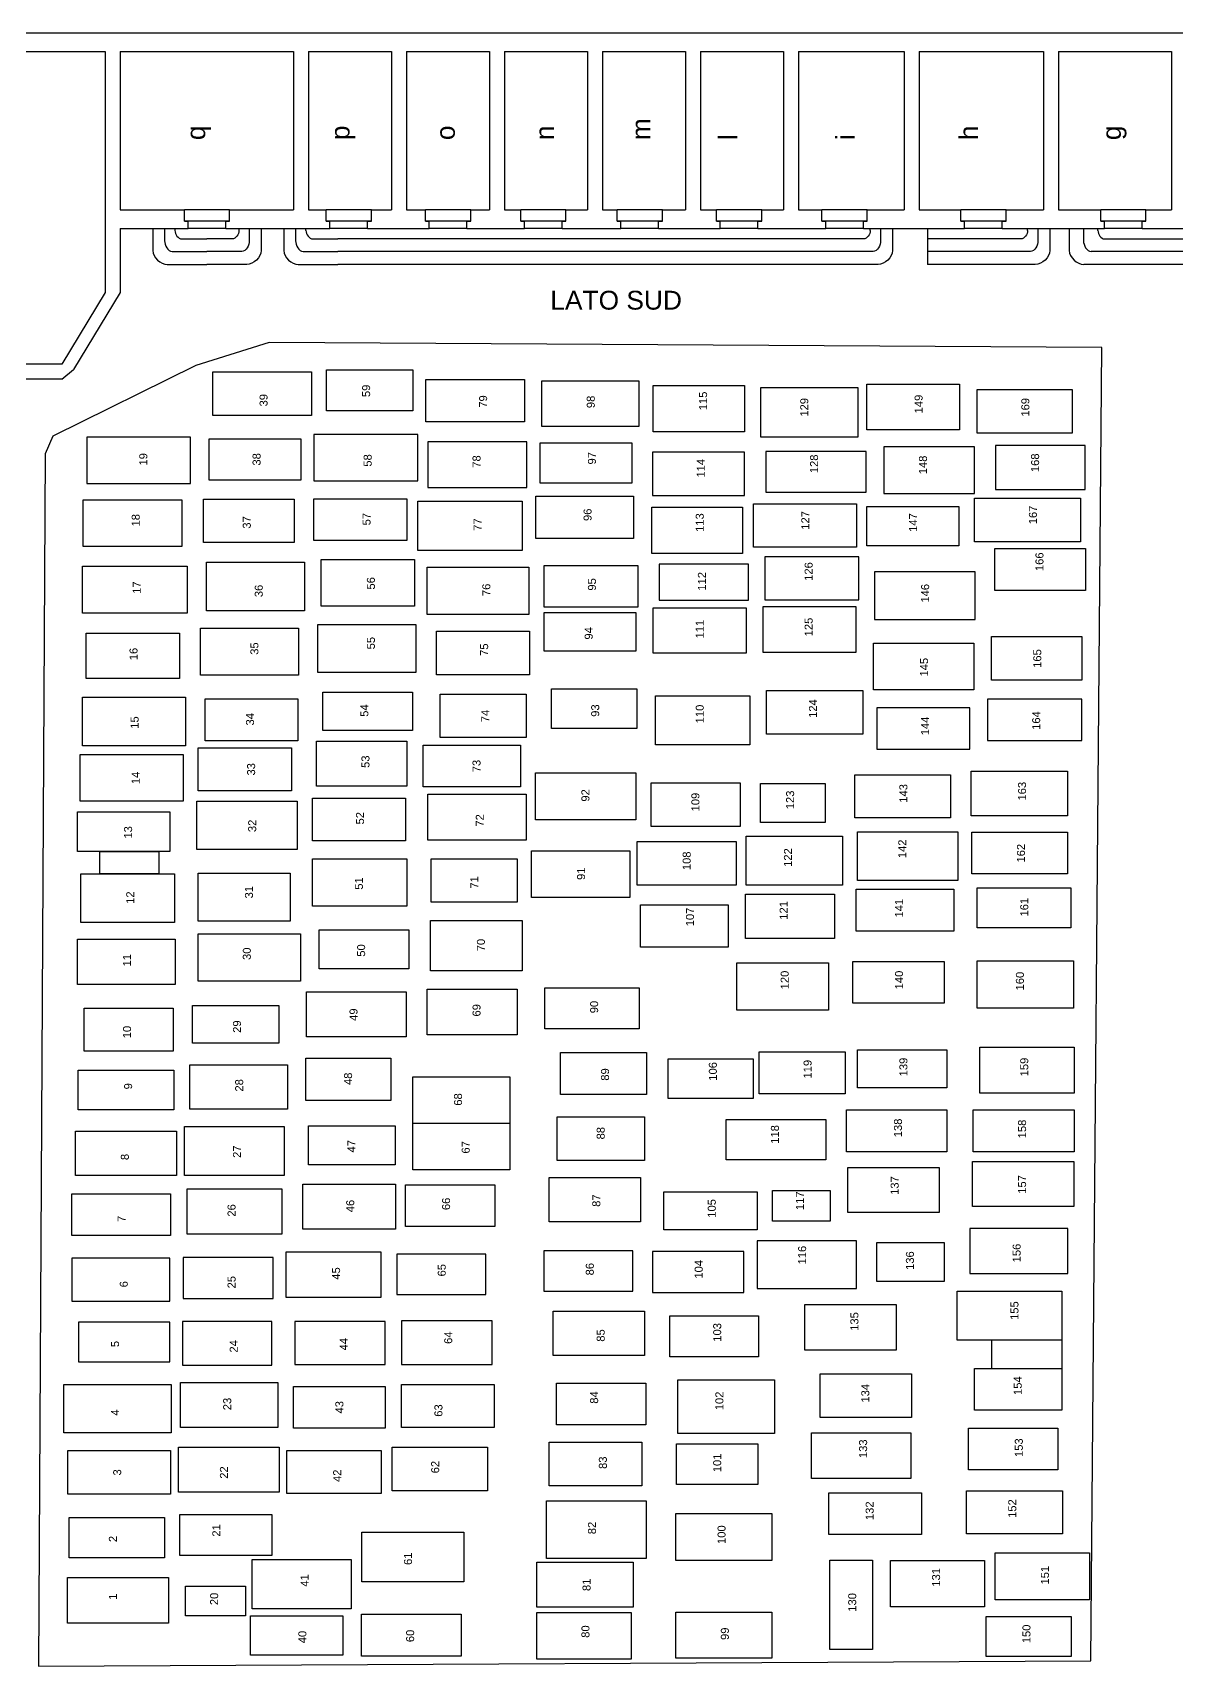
# Model space of a CAD drawing. Header units: millimetres. Extents: x 4085 to 4872, y 1447 to 1654.
# Drawn here: x 4149.75 to 4180.1, y 1610.36 to 1653.74 of the extents above; entities that cross this region are included whole.
import ezdxf

# ---------------------------------------------------------------- set-up
doc = ezdxf.new("R2010")
doc.units = ezdxf.units.MM
for name, color, linetype in [('01', 4, 'Continuous'), ('02', 3, 'Continuous'), ('04', 1, 'Continuous'), ('scritte', 6, 'Continuous')]:
    doc.layers.add(name, color=color, linetype=linetype)
doc.styles.get("Standard").update_dxf_attribs({"font": 'arial.ttf'})

# ---------------------------------------------------------------- blocks, each defined once
blk = doc.blocks.new('porta')
at = {"layer": '02', "color": 3}
for p, q in [((2556.688, 1439.223), (2555.488, 1439.223)), ((2556.588, 1438.923), (2555.588, 1438.923)), ((2556.588, 1438.723), (2555.588, 1438.723))]:
    blk.add_line(p, q, dxfattribs=at)
at = {"layer": '04'}
for p, q in [((2555.488, 1438.923), (2555.588, 1438.923)), ((2556.588, 1438.923), (2556.688, 1438.923))]:
    blk.add_line(p, q, dxfattribs=at)
for points in [[(2555.588, 1438.723), (2555.588, 1438.923), (2555.488, 1438.923), (2555.488, 1439.223)], [(2556.588, 1438.723), (2556.588, 1438.923), (2556.688, 1438.923), (2556.688, 1439.223)]]:
    blk.add_lwpolyline(points, dxfattribs=at)

msp = doc.modelspace()

# ---------------------------------------------------------------- linework, layer by layer
at = {"layer": '01'}
for p, q in [((4152.9366, 1648.5351), (4152.9366, 1647.953)), ((4153.2531, 1648.5351), (4153.2531, 1648.2096)), ((4153.5268, 1648.5351), (4153.5268, 1648.4797)), ((4153.7057, 1648.2597), (4154.3763, 1648.2597)), ((4155.0468, 1648.2597), (4154.3763, 1648.2597)), ((4155.2258, 1648.5351), (4155.2258, 1648.4797)), ((4155.4994, 1648.5351), (4155.4994, 1648.2096)), ((4155.8159, 1648.5351), (4155.8159, 1647.953)), ((4156.413, 1648.5351), (4156.413, 1647.953)), ((4156.7295, 1648.5351), (4156.7295, 1648.2096)), ((4157.0031, 1648.4797), (4157.0031, 1648.5351)), ((4157.1821, 1648.2597), (4157.8526, 1648.2597)), ((4171.7997, 1648.2597), (4157.8526, 1648.2597)), ((4171.9787, 1648.4791), (4171.9787, 1648.5351)), ((4172.2523, 1648.5351), (4172.2523, 1648.2096)), ((4172.5688, 1648.5351), (4172.5688, 1647.953)), ((4173.4992, 1648.5351), (4173.4992, 1647.5779)), ((4175.9743, 1648.2597), (4173.4992, 1648.2597)), ((4176.1533, 1648.4797), (4176.1533, 1648.5351)), ((4176.4269, 1648.5351), (4176.4269, 1648.2096)), ((4176.7434, 1648.5351), (4176.7434, 1647.953)), ((4177.2591, 1648.5351), (4177.2591, 1647.953)), ((4177.6355, 1648.5351), (4177.6355, 1648.2096)), ((4178.0176, 1648.4797), (4178.0176, 1648.5351)), ((4178.1966, 1648.2597), (4182.3196, 1648.2597)), ((4153.4539, 1647.925), (4154.3763, 1647.925)), ((4155.2987, 1647.925), (4154.3763, 1647.925)), ((4156.9302, 1647.925), (4157.8526, 1647.925)), ((4172.0516, 1647.925), (4157.8526, 1647.925)), ((4176.2262, 1647.925), (4173.4992, 1647.925)), ((4182.6878, 1647.925), (4177.8362, 1647.925)), ((4153.3226, 1647.5779), (4154.3763, 1647.5779)), ((4155.43, 1647.5779), (4154.3763, 1647.5779)), ((4156.7989, 1647.5779), (4157.8526, 1647.5779)), ((4172.1829, 1647.5779), (4157.8526, 1647.5779)), ((4176.3575, 1647.5779), (4173.4992, 1647.5779)), ((4182.8191, 1647.5779), (4177.645, 1647.5779)), ((4156.0246, 1645.5101), (4154.0792, 1644.8986)), ((4178.1248, 1645.3758), (4156.0246, 1645.5101)), ((4177.8332, 1610.5053), (4178.1248, 1645.3758)), ((4154.0792, 1644.8986), (4150.288, 1643.0232)), ((4150.288, 1643.0232), (4150.0825, 1642.5561)), ((4150.0825, 1642.5561), (4149.9075, 1610.3622)), ((4149.9075, 1610.3622), (4177.8332, 1610.5053))]:
    msp.add_line(p, q, dxfattribs=at)
for points in [[(4153.2531, 1648.2096), (4153.2531, 1648.0935), (4153.3378, 1647.925), (4153.4539, 1647.925)], [(4153.5268, 1648.4797), (4153.5268, 1648.3852), (4153.6112, 1648.2597), (4153.7057, 1648.2597)], [(4155.2258, 1648.4797), (4155.2258, 1648.3852), (4155.1414, 1648.2597), (4155.0468, 1648.2597)], [(4155.4994, 1648.2096), (4155.4994, 1648.0935), (4155.4148, 1647.925), (4155.2987, 1647.925)], [(4156.7295, 1648.2096), (4156.7295, 1648.0935), (4156.8141, 1647.925), (4156.9302, 1647.925)], [(4157.0031, 1648.4797), (4157.0031, 1648.3852), (4157.0875, 1648.2597), (4157.1821, 1648.2597)], [(4171.9787, 1648.4797), (4171.9787, 1648.3852), (4171.8942, 1648.2597), (4171.7997, 1648.2597)], [(4172.2523, 1648.2096), (4172.2523, 1648.0935), (4172.1677, 1647.925), (4172.0516, 1647.925)], [(4176.1533, 1648.4797), (4176.1533, 1648.3852), (4176.0689, 1648.2597), (4175.9743, 1648.2597)], [(4176.4269, 1648.2096), (4176.4269, 1648.0935), (4176.3423, 1647.925), (4176.2262, 1647.925)], [(4177.6355, 1648.2096), (4177.6355, 1648.0935), (4177.7201, 1647.925), (4177.8362, 1647.925)], [(4178.0176, 1648.4797), (4178.0176, 1648.3852), (4178.102, 1648.2597), (4178.1966, 1648.2597)], [(4152.9366, 1647.953), (4152.9366, 1647.7736), (4153.1432, 1647.5779), (4153.3226, 1647.5779)], [(4155.8159, 1647.953), (4155.8159, 1647.7736), (4155.6094, 1647.5779), (4155.43, 1647.5779)], [(4156.413, 1647.953), (4156.413, 1647.7736), (4156.6195, 1647.5779), (4156.7989, 1647.5779)], [(4172.5688, 1647.953), (4172.5688, 1647.7736), (4172.3623, 1647.5779), (4172.1829, 1647.5779)], [(4176.7434, 1647.953), (4176.7434, 1647.7736), (4176.5369, 1647.5779), (4176.3575, 1647.5779)], [(4177.2591, 1647.953), (4177.2591, 1647.7736), (4177.4656, 1647.5779), (4177.645, 1647.5779)]]:
    msp.add_open_spline(points, degree=3, dxfattribs=at)
at = {"layer": '02'}
for p, q in [((4159.8372, 1624.7818), (4162.4115, 1624.7818)), ((4175.1974, 1619.0221), (4175.1974, 1618.2669)), ((4177.0601, 1619.0221), (4177.0601, 1618.2669))]:
    msp.add_line(p, q, dxfattribs=at)
for points in [[(4154.5311, 1644.7331), (4157.1483, 1644.7331), (4157.1483, 1643.5726), (4154.5311, 1643.5726)], [(4157.547, 1644.7851), (4159.8349, 1644.7851), (4159.8349, 1643.6938), (4157.547, 1643.6938)], [(4160.1816, 1644.5253), (4162.7989, 1644.5253), (4162.7989, 1643.3994), (4160.1816, 1643.3994)], [(4163.262, 1644.4917), (4165.836, 1644.4917), (4165.836, 1643.275), (4163.262, 1643.275)], [(4166.2187, 1644.37), (4168.6362, 1644.37), (4168.6362, 1643.136), (4166.2187, 1643.136)], [(4169.071, 1644.3179), (4171.6451, 1644.3179), (4171.6451, 1642.9969), (4169.071, 1642.9969)], [(4171.8886, 1644.4048), (4174.3409, 1644.4048), (4174.3409, 1643.1881), (4171.8886, 1643.1881)], [(4174.8105, 1644.2657), (4177.3324, 1644.2657), (4177.3324, 1643.1012), (4174.8105, 1643.1012)], [(4153.9396, 1642.9969), (4151.1916, 1642.9969), (4151.1916, 1641.7629), (4153.9396, 1641.7629)], [(4159.9748, 1643.0664), (4157.2094, 1643.0664), (4157.2094, 1641.8324), (4159.9748, 1641.8324)], [(4156.879, 1642.9448), (4154.4266, 1642.9448), (4154.4266, 1641.8672), (4156.879, 1641.8672)], [(4162.8619, 1642.8753), (4160.2357, 1642.8753), (4160.2357, 1641.6586), (4162.8619, 1641.6586)], [(4165.6621, 1642.8405), (4163.2098, 1642.8405), (4163.2098, 1641.7803), (4165.6621, 1641.7803)], [(4168.6362, 1642.5972), (4166.2013, 1642.5972), (4166.2013, 1641.45), (4168.6362, 1641.45)], [(4171.8712, 1642.6145), (4169.2102, 1642.6145), (4169.2102, 1641.5369), (4171.8712, 1641.5369)], [(4174.7409, 1642.7362), (4172.3408, 1642.7362), (4172.3408, 1641.5022), (4174.7409, 1641.5022)], [(4177.6803, 1642.771), (4175.2975, 1642.771), (4175.2975, 1641.6065), (4177.6803, 1641.6065)], [(4151.0873, 1641.3284), (4153.7135, 1641.3284), (4153.7135, 1640.0943), (4151.0873, 1640.0943)], [(4154.2875, 1641.3458), (4156.6876, 1641.3458), (4156.6876, 1640.1986), (4154.2875, 1640.1986)], [(4157.2094, 1641.3631), (4159.6791, 1641.3631), (4159.6791, 1640.2508), (4157.2094, 1640.2508)], [(4159.9748, 1641.2936), (4162.7402, 1641.2936), (4162.7402, 1639.9901), (4159.9748, 1639.9901)], [(4163.1054, 1641.4327), (4165.6969, 1641.4327), (4165.6969, 1640.3029), (4163.1054, 1640.3029)], [(4174.7409, 1641.3724), (4177.5548, 1641.3724), (4177.5548, 1640.2177), (4174.7409, 1640.2177)], [(4166.1839, 1641.1372), (4168.584, 1641.1372), (4168.584, 1639.9032), (4166.1839, 1639.9032)], [(4168.8797, 1641.2241), (4171.6103, 1641.2241), (4171.6103, 1640.077), (4168.8797, 1640.077)], [(4171.8886, 1641.1546), (4174.3235, 1641.1546), (4174.3235, 1640.1117), (4171.8886, 1640.1117)], [(4175.2785, 1640.0371), (4177.6867, 1640.0371), (4177.6867, 1638.9213), (4175.2785, 1638.9213)], [(4151.0706, 1639.5746), (4153.8511, 1639.5746), (4153.8511, 1638.3275), (4151.0706, 1638.3275)], [(4154.3656, 1639.673), (4156.9599, 1639.673), (4156.9599, 1638.3822), (4154.3656, 1638.3822)], [(4157.4087, 1639.7496), (4159.8827, 1639.7496), (4159.8827, 1638.5134), (4157.4087, 1638.5134)], [(4160.222, 1639.5417), (4162.9149, 1639.5417), (4162.9149, 1638.2837), (4160.222, 1638.2837)], [(4163.3247, 1639.5886), (4165.8096, 1639.5886), (4165.8096, 1638.4837), (4163.3247, 1638.4837)], [(4168.7433, 1639.6214), (4166.3788, 1639.6214), (4166.3788, 1638.6696), (4168.7433, 1638.6696)], [(4171.677, 1639.8183), (4169.1812, 1639.8183), (4169.1812, 1638.6806), (4171.677, 1638.6806)], [(4174.764, 1639.4245), (4172.093, 1639.4245), (4172.093, 1638.1555), (4174.764, 1638.1555)], [(4163.3247, 1638.3415), (4165.7549, 1638.3415), (4165.7549, 1637.3132), (4163.3247, 1637.3132)], [(4166.2146, 1638.4618), (4168.6886, 1638.4618), (4168.6886, 1637.2585), (4166.2146, 1637.2585)], [(4171.6004, 1638.4946), (4169.1264, 1638.4946), (4169.1264, 1637.2913), (4171.6004, 1637.2913)], [(4151.1691, 1637.7914), (4153.6431, 1637.7914), (4153.6431, 1636.5881), (4151.1691, 1636.5881)], [(4154.2014, 1637.9227), (4156.8067, 1637.9227), (4156.8067, 1636.6756), (4154.2014, 1636.6756)], [(4157.3212, 1638.0212), (4159.9155, 1638.0212), (4159.9155, 1636.7522), (4157.3212, 1636.7522)], [(4160.4629, 1637.8461), (4162.9368, 1637.8461), (4162.9368, 1636.6866), (4160.4629, 1636.6866)], [(4172.0606, 1637.5282), (4174.7224, 1637.5282), (4174.7224, 1636.2857), (4172.0606, 1636.2857)], [(4175.1952, 1637.7032), (4177.5944, 1637.7032), (4177.5944, 1636.5482), (4175.1952, 1636.5482)], [(4151.0706, 1636.0958), (4153.8073, 1636.0958), (4153.8073, 1634.805), (4151.0706, 1634.805)], [(4154.3327, 1636.0521), (4156.7848, 1636.0521), (4156.7848, 1634.9363), (4154.3327, 1634.9363)], [(4157.4525, 1636.2271), (4159.8279, 1636.2271), (4159.8279, 1635.2098), (4157.4525, 1635.2098)], [(4160.5614, 1636.1724), (4162.8492, 1636.1724), (4162.8492, 1635.0238), (4160.5614, 1635.0238)], [(4163.517, 1636.3146), (4165.7829, 1636.3146), (4165.7829, 1635.2645), (4163.517, 1635.2645)], [(4166.2755, 1636.1287), (4168.7823, 1636.1287), (4168.7823, 1634.8269), (4166.2755, 1634.8269)], [(4169.2236, 1636.2682), (4171.7804, 1636.2682), (4171.7804, 1635.1132), (4169.2236, 1635.1132)], [(4177.5944, 1636.0407), (4175.0902, 1636.0407), (4175.0902, 1634.9382), (4177.5944, 1634.9382)], [(4174.6173, 1635.8132), (4172.1481, 1635.8132), (4172.1481, 1634.7107), (4174.6173, 1634.7107)], [(4154.1457, 1634.7457), (4156.6149, 1634.7457), (4156.6149, 1633.6081), (4154.1457, 1633.6081)], [(4157.2804, 1634.9207), (4159.6796, 1634.9207), (4159.6796, 1633.7306), (4157.2804, 1633.7306)], [(4160.1174, 1634.8157), (4162.6916, 1634.8157), (4162.6916, 1633.7131), (4160.1174, 1633.7131)], [(4151.0111, 1634.5707), (4153.743, 1634.5707), (4153.743, 1633.3281), (4151.0111, 1633.3281)], [(4163.0944, 1634.0807), (4165.7562, 1634.0807), (4165.7562, 1632.8381), (4163.0944, 1632.8381)], [(4171.5703, 1634.027), (4174.1096, 1634.027), (4174.1096, 1632.8895), (4171.5703, 1632.8895)], [(4174.6524, 1634.132), (4177.2092, 1634.132), (4177.2092, 1632.942), (4174.6524, 1632.942)], [(4160.24, 1633.5195), (4162.8493, 1633.5195), (4162.8493, 1632.2944), (4160.24, 1632.2944)], [(4166.1591, 1633.817), (4168.5232, 1633.817), (4168.5232, 1632.662), (4166.1591, 1632.662)], [(4169.0661, 1633.7995), (4170.7823, 1633.7995), (4170.7823, 1632.767), (4169.0661, 1632.767)], [(4150.941, 1633.0481), (4153.3927, 1633.0481), (4153.3927, 1631.9981), (4150.941, 1631.9981)], [(4154.1107, 1633.3281), (4156.7725, 1633.3281), (4156.7725, 1632.0506), (4154.1107, 1632.0506)], [(4157.1754, 1633.4145), (4159.6446, 1633.4145), (4159.6446, 1632.2769), (4157.1754, 1632.2769)], [(4165.7913, 1632.2594), (4168.4181, 1632.2594), (4168.4181, 1631.1044), (4165.7913, 1631.1044)], [(4168.6808, 1632.3994), (4171.2376, 1632.3994), (4171.2376, 1631.1044), (4168.6808, 1631.1044)], [(4171.6404, 1632.522), (4174.3022, 1632.522), (4174.3022, 1631.2269), (4171.6404, 1631.2269)], [(4174.6699, 1632.5045), (4177.2092, 1632.5045), (4177.2092, 1631.4019), (4174.6699, 1631.4019)], [(4151.5364, 1631.9981), (4153.095, 1631.9981), (4153.095, 1631.4031), (4151.5364, 1631.4031)], [(4157.1754, 1631.8044), (4159.6796, 1631.8044), (4159.6796, 1630.5444), (4157.1754, 1630.5444)], [(4160.3276, 1631.8044), (4162.6041, 1631.8044), (4162.6041, 1630.6494), (4160.3276, 1630.6494)], [(4162.9894, 1632.0144), (4165.5987, 1632.0144), (4165.5987, 1630.7719), (4162.9894, 1630.7719)], [(4151.0286, 1631.4031), (4153.5153, 1631.4031), (4153.5153, 1630.1081), (4151.0286, 1630.1081)], [(4154.1457, 1631.4206), (4156.5799, 1631.4206), (4156.5799, 1630.1431), (4154.1457, 1630.1431)], [(4168.6633, 1630.8594), (4171.0274, 1630.8594), (4171.0274, 1629.6869), (4168.6633, 1629.6869)], [(4171.6053, 1630.9994), (4174.1971, 1630.9994), (4174.1971, 1629.8794), (4171.6053, 1629.8794)], [(4174.81, 1631.0344), (4177.2968, 1631.0344), (4177.2968, 1629.9669), (4174.81, 1629.9669)], [(4165.8789, 1630.5794), (4168.208, 1630.5794), (4168.208, 1629.4594), (4165.8789, 1629.4594)], [(4160.3101, 1630.1594), (4162.7442, 1630.1594), (4162.7442, 1628.8294), (4160.3101, 1628.8294)], [(4150.941, 1629.6706), (4153.5328, 1629.6706), (4153.5328, 1628.463), (4150.941, 1628.463)], [(4154.1457, 1629.8106), (4156.8601, 1629.8106), (4156.8601, 1628.5506), (4154.1457, 1628.5506)], [(4157.3505, 1629.9144), (4159.7322, 1629.9144), (4159.7322, 1628.8819), (4157.3505, 1628.8819)], [(4174.81, 1629.0919), (4177.3668, 1629.0919), (4177.3668, 1627.8319), (4174.81, 1627.8319)], [(4168.4357, 1629.0394), (4170.8698, 1629.0394), (4170.8698, 1627.7794), (4168.4357, 1627.7794)], [(4171.5178, 1629.0744), (4173.9344, 1629.0744), (4173.9344, 1627.9719), (4171.5178, 1627.9719)], [(4157.0177, 1628.2705), (4159.6621, 1628.2705), (4159.6621, 1627.0794), (4157.0177, 1627.0794)], [(4160.2225, 1628.3394), (4162.6041, 1628.3394), (4162.6041, 1627.1319), (4160.2225, 1627.1319)], [(4163.3396, 1628.3744), (4165.8439, 1628.3744), (4165.8439, 1627.2894), (4163.3396, 1627.2894)], [(4151.1162, 1627.833), (4153.4803, 1627.833), (4153.4803, 1626.6955), (4151.1162, 1626.6955)], [(4153.9881, 1627.903), (4156.2822, 1627.903), (4156.2822, 1626.9055), (4153.9881, 1626.9055)], [(4157.0001, 1626.5056), (4159.2592, 1626.5056), (4159.2592, 1625.3856), (4157.0001, 1625.3856)], [(4163.76, 1626.6631), (4166.0367, 1626.6631), (4166.0367, 1625.5431), (4163.76, 1625.5431)], [(4166.6146, 1626.4881), (4168.8738, 1626.4881), (4168.8738, 1625.4381), (4166.6146, 1625.4381)], [(4169.0314, 1626.6806), (4171.308, 1626.6806), (4171.308, 1625.5606), (4169.0314, 1625.5606)], [(4171.6408, 1626.7331), (4174.005, 1626.7331), (4174.005, 1625.7181), (4171.6408, 1625.7181)], [(4174.8806, 1626.8031), (4177.385, 1626.8031), (4177.385, 1625.5781), (4174.8806, 1625.5781)], [(4150.9582, 1626.1906), (4153.4976, 1626.1906), (4153.4976, 1625.1405), (4150.9582, 1625.1405)], [(4153.9179, 1626.3306), (4156.5097, 1626.3306), (4156.5097, 1625.158), (4153.9179, 1625.158)], [(4159.8372, 1626.0156), (4162.4115, 1626.0156), (4162.4115, 1623.548), (4159.8372, 1623.548)], [(4165.9841, 1623.793), (4163.6725, 1623.793), (4163.6725, 1624.948), (4165.9841, 1624.948)], [(4170.8002, 1623.8105), (4168.1557, 1623.8105), (4168.1557, 1624.878), (4170.8002, 1624.878)], [(4171.3431, 1625.1405), (4174.005, 1625.1405), (4174.005, 1624.0205), (4171.3431, 1624.0205)], [(4174.7055, 1625.1405), (4177.385, 1625.1405), (4177.385, 1624.0205), (4174.7055, 1624.0205)], [(4150.8886, 1624.5687), (4153.5681, 1624.5687), (4153.5681, 1623.3961), (4150.8886, 1623.3961)], [(4153.7782, 1624.6971), (4156.4227, 1624.6971), (4156.4227, 1623.3961), (4153.7782, 1623.3961)], [(4157.0706, 1624.7087), (4159.371, 1624.7087), (4159.371, 1623.6762), (4157.0706, 1623.6762)], [(4171.3841, 1623.6055), (4173.8091, 1623.6055), (4173.8091, 1622.4114), (4171.3841, 1622.4114)], [(4174.6878, 1623.7636), (4177.3764, 1623.7636), (4177.3764, 1622.5694), (4174.6878, 1622.5694)], [(4153.8463, 1623.0436), (4156.3592, 1623.0436), (4156.3592, 1621.8318), (4153.8463, 1621.8318)], [(4156.9216, 1623.1665), (4159.3818, 1623.1665), (4159.3818, 1621.9723), (4156.9216, 1621.9723)], [(4159.6454, 1623.1489), (4162.0177, 1623.1489), (4162.0177, 1622.0426), (4159.6454, 1622.0426)], [(4163.4587, 1623.3421), (4165.8837, 1623.3421), (4165.8837, 1622.1655), (4163.4587, 1622.1655)], [(4150.7886, 1622.9031), (4153.407, 1622.9031), (4153.407, 1621.7967), (4150.7886, 1621.7967)], [(4166.4988, 1622.9557), (4168.9766, 1622.9557), (4168.9766, 1621.9548), (4166.4988, 1621.9548)], [(4169.3808, 1622.9909), (4170.9096, 1622.9909), (4170.9096, 1622.1831), (4169.3808, 1622.1831)], [(4177.2183, 1621.9899), (4174.6175, 1621.9899), (4174.6175, 1620.7957), (4177.2183, 1620.7957)], [(4158.9952, 1621.3577), (4156.4647, 1621.3577), (4156.4647, 1620.1635), (4158.9952, 1620.1635)], [(4161.7717, 1621.305), (4159.4169, 1621.305), (4159.4169, 1620.2338), (4161.7717, 1620.2338)], [(4165.6729, 1621.3928), (4163.3181, 1621.3928), (4163.3181, 1620.3216), (4165.6729, 1620.3216)], [(4168.6251, 1621.3752), (4166.2001, 1621.3752), (4166.2001, 1620.2865), (4168.6251, 1620.2865)], [(4171.6125, 1621.6562), (4168.9766, 1621.6562), (4168.9766, 1620.3918), (4171.6125, 1620.3918)], [(4173.9497, 1621.6035), (4172.1397, 1621.6035), (4172.1397, 1620.585), (4173.9497, 1620.585)], [(4153.3894, 1621.1996), (4150.7886, 1621.1996), (4150.7886, 1620.0582), (4153.3894, 1620.0582)], [(4156.1308, 1621.2172), (4153.7409, 1621.2172), (4153.7409, 1620.1284), (4156.1308, 1620.1284)], [(4174.2836, 1620.3216), (4177.0601, 1620.3216), (4177.0601, 1619.0221), (4174.2836, 1619.0221)], [(4163.5641, 1619.7947), (4165.9892, 1619.7947), (4165.9892, 1618.6182), (4163.5641, 1618.6182)], [(4166.657, 1619.6718), (4169.0117, 1619.6718), (4169.0117, 1618.583), (4166.657, 1618.583)], [(4170.2418, 1619.9704), (4172.6669, 1619.9704), (4172.6669, 1618.7586), (4170.2418, 1618.7586)], [(4153.3894, 1619.4962), (4150.9644, 1619.4962), (4150.9644, 1618.4425), (4153.3894, 1618.4425)], [(4156.0956, 1619.5138), (4153.7233, 1619.5138), (4153.7233, 1618.3547), (4156.0956, 1618.3547)], [(4159.1006, 1619.5138), (4156.7107, 1619.5138), (4156.7107, 1618.3723), (4159.1006, 1618.3723)], [(4161.9474, 1619.5313), (4159.5399, 1619.5313), (4159.5399, 1618.3723), (4161.9474, 1618.3723)], [(4174.7405, 1618.2669), (4177.0601, 1618.2669), (4177.0601, 1617.1606), (4174.7405, 1617.1606)], [(4150.5778, 1617.8455), (4153.4246, 1617.8455), (4153.4246, 1616.5635), (4150.5778, 1616.5635)], [(4153.6706, 1617.8981), (4156.2538, 1617.8981), (4156.2538, 1616.704), (4153.6706, 1616.704)], [(4159.5399, 1617.8455), (4162.0001, 1617.8455), (4162.0001, 1616.704), (4159.5399, 1616.704)], [(4163.652, 1617.8806), (4166.0243, 1617.8806), (4166.0243, 1616.7742), (4163.652, 1616.7742)], [(4166.8678, 1617.9684), (4169.4335, 1617.9684), (4169.4335, 1616.5459), (4166.8678, 1616.5459)], [(4170.646, 1618.1264), (4173.0711, 1618.1264), (4173.0711, 1616.9674), (4170.646, 1616.9674)], [(4156.6755, 1617.7928), (4159.1006, 1617.7928), (4159.1006, 1616.6864), (4156.6755, 1616.6864)], [(4170.4176, 1616.5635), (4173.0535, 1616.5635), (4173.0535, 1615.3518), (4170.4176, 1615.3518)], [(4174.5823, 1616.6864), (4176.9547, 1616.6864), (4176.9547, 1615.5801), (4174.5823, 1615.5801)], [(4150.6832, 1616.0894), (4153.407, 1616.0894), (4153.407, 1614.9303), (4150.6832, 1614.9303)], [(4153.6179, 1616.1772), (4156.2889, 1616.1772), (4156.2889, 1614.983), (4153.6179, 1614.983)], [(4156.4998, 1616.0894), (4158.9952, 1616.0894), (4158.9952, 1614.9479), (4156.4998, 1614.9479)], [(4159.2939, 1616.1772), (4161.8244, 1616.1772), (4161.8244, 1615.0181), (4159.2939, 1615.0181)], [(4163.4587, 1616.3176), (4165.9189, 1616.3176), (4165.9189, 1615.1586), (4163.4587, 1615.1586)], [(4166.8327, 1616.265), (4168.9942, 1616.265), (4168.9942, 1615.1937), (4166.8327, 1615.1937)], [(4170.8745, 1614.9654), (4173.3347, 1614.9654), (4173.3347, 1613.8591), (4170.8745, 1613.8591)], [(4174.5296, 1615.0181), (4177.0777, 1615.0181), (4177.0777, 1613.8767), (4174.5296, 1613.8767)], [(4153.6537, 1614.3974), (4156.0963, 1614.3974), (4156.0963, 1613.3086), (4153.6537, 1613.3086)], [(4163.3864, 1614.76), (4166.0277, 1614.76), (4166.0277, 1613.2294), (4163.3864, 1613.2294)], [(4166.8202, 1614.4153), (4169.3617, 1614.4153), (4169.3617, 1613.1731), (4166.8202, 1613.1731)], [(4150.719, 1614.3096), (4153.2495, 1614.3096), (4153.2495, 1613.2384), (4150.719, 1613.2384)], [(4158.4863, 1613.9233), (4161.1925, 1613.9233), (4161.1925, 1612.6062), (4158.4863, 1612.6062)], [(4158.2051, 1611.8862), (4155.5727, 1611.8862), (4155.5727, 1613.1949), (4158.2051, 1613.1949)], [(4163.1311, 1613.1296), (4165.6837, 1613.1296), (4165.6837, 1611.9318), (4163.1311, 1611.9318)], [(4170.9043, 1613.1842), (4172.0364, 1613.1842), (4172.0364, 1610.8108), (4170.9043, 1610.8108)], [(4172.5136, 1613.1731), (4175.0107, 1613.1731), (4175.0107, 1611.9421), (4172.5136, 1611.9421)], [(4175.2882, 1613.3728), (4177.7979, 1613.3728), (4177.7979, 1612.1258), (4175.2882, 1612.1258)], [(4150.6788, 1612.7193), (4153.3535, 1612.7193), (4153.3535, 1611.5104), (4150.6788, 1611.5104)], [(4153.8085, 1612.4863), (4155.3956, 1612.4863), (4155.3956, 1611.6989), (4153.8085, 1611.6989)], [(4158.4809, 1611.7433), (4161.1223, 1611.7433), (4161.1223, 1610.6342), (4158.4809, 1610.6342)], [(4163.1311, 1611.7876), (4165.6282, 1611.7876), (4165.6282, 1610.5565), (4163.1311, 1610.5565)], [(4166.8202, 1611.7979), (4169.3617, 1611.7979), (4169.3617, 1610.5779), (4166.8202, 1610.5779)], [(4155.5288, 1611.6989), (4157.9815, 1611.6989), (4157.9815, 1610.6564), (4155.5288, 1610.6564)], [(4175.0559, 1611.6842), (4177.3046, 1611.6842), (4177.3046, 1610.6195), (4175.0559, 1610.6195)]]:
    msp.add_lwpolyline(points, close=True, dxfattribs=at)
at = {"layer": '04'}
for p, q in [((4117.0773, 1653.7351), (4208.8736, 1653.7351)), ((4145.5736, 1653.2351), (4151.6736, 1653.2351)), ((4151.6736, 1653.2351), (4151.6736, 1646.8351)), ((4152.0736, 1653.2351), (4156.6736, 1653.2351)), ((4152.0736, 1653.2351), (4152.0736, 1649.0351)), ((4156.6736, 1653.2351), (4156.6736, 1649.0351)), ((4157.0736, 1653.2351), (4159.2736, 1653.2351)), ((4157.0736, 1653.2351), (4159.2736, 1653.2351)), ((4157.0736, 1653.2351), (4157.0736, 1649.0351)), ((4159.2736, 1653.2351), (4159.2736, 1649.0351)), ((4159.6736, 1653.2351), (4161.8736, 1653.2351)), ((4159.6736, 1653.2351), (4161.8736, 1653.2351)), ((4159.6736, 1653.2351), (4159.6736, 1649.0351)), ((4161.8736, 1653.2351), (4161.8736, 1649.0351)), ((4162.2736, 1653.2351), (4164.4736, 1653.2351)), ((4162.2736, 1653.2351), (4164.4736, 1653.2351)), ((4162.2736, 1653.2351), (4162.2736, 1649.0351)), ((4164.4736, 1653.2351), (4164.4736, 1649.0351)), ((4164.8736, 1653.2351), (4167.0736, 1653.2351)), ((4164.8736, 1653.2351), (4167.0736, 1653.2351)), ((4164.8736, 1653.2351), (4164.8736, 1649.0351)), ((4167.0736, 1653.2351), (4167.0736, 1649.0351)), ((4167.4736, 1653.2351), (4169.6736, 1653.2351)), ((4167.4736, 1653.2351), (4169.6736, 1653.2351)), ((4167.4736, 1653.2351), (4167.4736, 1649.0351)), ((4169.6736, 1653.2351), (4169.6736, 1649.0351)), ((4170.0736, 1653.2351), (4172.8736, 1653.2351)), ((4170.0736, 1653.2351), (4170.0736, 1649.0351)), ((4172.8736, 1653.2351), (4172.8736, 1649.0351)), ((4173.2736, 1653.2351), (4176.5736, 1653.2351)), ((4173.2736, 1653.2351), (4173.2736, 1649.0351)), ((4176.5736, 1653.2351), (4176.5736, 1649.0351)), ((4176.9736, 1653.2351), (4179.9736, 1653.2351)), ((4176.9736, 1653.2351), (4176.9736, 1649.0351)), ((4179.9736, 1653.2351), (4179.9736, 1649.0351)), ((4152.0736, 1649.0351), (4153.7763, 1649.0351)), ((4153.7763, 1648.7351), (4153.8763, 1648.7351)), ((4154.8763, 1648.7351), (4154.9763, 1648.7351)), ((4154.9763, 1649.0351), (4156.6736, 1649.0351)), ((4157.0736, 1649.0351), (4157.5383, 1649.0351)), ((4157.0736, 1649.0351), (4157.4694, 1649.0351)), ((4157.5383, 1648.7351), (4157.6383, 1648.7351)), ((4158.6383, 1648.7351), (4158.7383, 1648.7351)), ((4158.7383, 1649.0351), (4159.2736, 1649.0351)), ((4158.7383, 1649.0351), (4159.2736, 1649.0351)), ((4159.6736, 1649.0351), (4160.1761, 1649.0351)), ((4159.6736, 1649.0351), (4160.0694, 1649.0351)), ((4160.1761, 1648.7351), (4160.2761, 1648.7351)), ((4161.2761, 1648.7351), (4161.3761, 1648.7351)), ((4161.3761, 1649.0351), (4161.8736, 1649.0351)), ((4161.3761, 1649.0351), (4161.8736, 1649.0351)), ((4162.2736, 1649.0351), (4162.7015, 1649.0351)), ((4162.2736, 1649.0351), (4162.6694, 1649.0351)), ((4162.7015, 1648.7351), (4162.8015, 1648.7351)), ((4163.8015, 1648.7351), (4163.9015, 1648.7351)), ((4163.9015, 1649.0351), (4164.4736, 1649.0351)), ((4163.9015, 1649.0351), (4164.4736, 1649.0351)), ((4164.8736, 1649.0351), (4165.2613, 1649.0351)), ((4164.8736, 1649.0351), (4165.2694, 1649.0351)), ((4165.2613, 1648.7351), (4165.3613, 1648.7351)), ((4166.3613, 1648.7351), (4166.4613, 1648.7351)), ((4166.4613, 1649.0351), (4167.0736, 1649.0351)), ((4166.4694, 1649.0351), (4167.0736, 1649.0351)), ((4167.4736, 1649.0351), (4167.897, 1649.0351)), ((4167.4736, 1649.0351), (4167.8694, 1649.0351)), ((4167.897, 1648.7351), (4167.997, 1648.7351)), ((4168.997, 1648.7351), (4169.097, 1648.7351)), ((4169.097, 1649.0351), (4169.6736, 1649.0351)), ((4169.097, 1649.0351), (4169.6736, 1649.0351)), ((4170.0736, 1649.0351), (4170.6944, 1649.0351)), ((4170.6944, 1648.7351), (4170.7944, 1648.7351)), ((4171.7944, 1648.7351), (4171.8944, 1648.7351)), ((4171.8944, 1649.0351), (4172.8736, 1649.0351)), ((4173.2736, 1649.0351), (4174.3798, 1649.0351)), ((4174.3798, 1648.7351), (4174.4798, 1648.7351)), ((4175.4798, 1648.7351), (4175.5798, 1648.7351)), ((4175.5798, 1649.0351), (4176.5736, 1649.0351)), ((4176.9736, 1649.0351), (4178.0929, 1649.0351)), ((4178.0929, 1648.7351), (4178.1929, 1648.7351)), ((4179.1929, 1648.7351), (4179.2929, 1648.7351)), ((4179.2929, 1649.0351), (4179.9736, 1649.0351)), ((4152.0736, 1648.5351), (4153.8763, 1648.5351)), ((4152.0736, 1648.5351), (4152.0736, 1646.8351)), ((4154.8763, 1648.5351), (4157.6383, 1648.5351)), ((4158.6383, 1648.5351), (4160.2761, 1648.5351)), ((4161.2761, 1648.5351), (4162.8015, 1648.5351)), ((4163.8015, 1648.5351), (4165.3613, 1648.5351)), ((4166.3613, 1648.5351), (4167.997, 1648.5351)), ((4168.997, 1648.5351), (4170.7944, 1648.5351)), ((4171.7944, 1648.5351), (4174.4798, 1648.5351)), ((4175.4798, 1648.5351), (4178.1929, 1648.5351)), ((4179.1929, 1648.5351), (4181.2465, 1648.5351)), ((4151.6736, 1646.8351), (4150.5236, 1644.9351)), ((4152.0736, 1646.8351), (4150.8357, 1644.7898)), ((4150.5236, 1644.9351), (4149.2236, 1644.9351)), ((4150.5236, 1644.5351), (4150.8382, 1644.7898)), ((4150.5236, 1644.5351), (4149.2236, 1644.5351))]:
    msp.add_line(p, q, dxfattribs=at)

# ---------------------------------------------------------------- block references
at = {"layer": '01'}
for p in [(1598.2884, 209.812), (1602.0504, 209.812), (1604.6882, 209.812), (1607.2136, 209.812), (1609.7734, 209.812), (1612.4091, 209.812), (1615.2065, 209.812), (1618.8919, 209.812), (1622.605, 209.812)]:
    msp.add_blockref('porta', p, dxfattribs=at)

# ---------------------------------------------------------------- texts
at = {"layer": 'scritte'}
for s, height, p in [('q', 0.5, (4154.3291, 1650.8817)), ('p', 0.5, (4158.1596, 1650.8817)), ('o', 0.5, (4160.9526, 1650.8817)), ('n', 0.5, (4163.5861, 1650.8817)), ('m', 0.5, (4166.1397, 1650.8817)), ('h', 0.5, (4174.8381, 1650.8817)), ('g', 0.5, (4178.6287, 1650.8817)), ('l', 0.5, (4168.454, 1650.8817)), ('i', 0.5, (4171.5662, 1650.8817)), ('59', 0.21243, (4158.7053, 1644.0602)), ('39', 0.21243, (4155.9843, 1643.812)), ('79', 0.21243, (4161.8101, 1643.7782)), ('98', 0.21243, (4164.6665, 1643.7669)), ('115', 0.21243, (4167.6471, 1643.7105)), ('129', 0.21243, (4170.3323, 1643.5413)), ('149', 0.21243, (4173.3662, 1643.6279)), ('169', 0.21243, (4176.1978, 1643.5413)), ('19', 0.21243, (4152.7935, 1642.2419)), ('38', 0.21243, (4155.7985, 1642.2419)), ('97', 0.21243, (4164.6979, 1642.2708)), ('168', 0.21243, (4176.4579, 1642.0686)), ('58', 0.21243, (4158.7457, 1642.213)), ('78', 0.21243, (4161.6351, 1642.1841)), ('114', 0.21243, (4167.5873, 1641.9243)), ('128', 0.21243, (4170.5923, 1642.0398)), ('148', 0.21243, (4173.4818, 1642.0109)), ('18', 0.21243, (4152.5913, 1640.6249)), ('37', 0.21243, (4155.5385, 1640.5672)), ('57', 0.21243, (4158.7168, 1640.6538)), ('77', 0.21243, (4161.664, 1640.5094)), ('96', 0.21243, (4164.5823, 1640.7693)), ('113', 0.21243, (4167.5584, 1640.4805)), ('127', 0.21243, (4170.3612, 1640.5383)), ('147', 0.21243, (4173.2217, 1640.4805)), ('167', 0.21243, (4176.4001, 1640.6827)), ('126', 0.21243, (4170.4479, 1639.1812)), ('166', 0.21243, (4176.5734, 1639.441)), ('17', 0.21243, (4152.6202, 1638.8347)), ('36', 0.21243, (4155.8563, 1638.748)), ('56', 0.21243, (4158.8324, 1638.9502)), ('76', 0.21243, (4161.8952, 1638.7769)), ('95', 0.21243, (4164.6979, 1638.9213)), ('112', 0.21243, (4167.6162, 1638.9213)), ('146', 0.21243, (4173.5395, 1638.6037)), ('94', 0.21243, (4164.6112, 1637.6219)), ('111', 0.21243, (4167.5584, 1637.6508)), ('125', 0.21243, (4170.4479, 1637.7086)), ('16', 0.21243, (4152.5335, 1637.0733)), ('35', 0.21243, (4155.7407, 1637.2177)), ('55', 0.21243, (4158.8324, 1637.3621)), ('75', 0.21243, (4161.8374, 1637.1889)), ('165', 0.21243, (4176.5156, 1636.8712)), ('145', 0.21243, (4173.5106, 1636.6402)), ('124', 0.21243, (4170.5634, 1635.5429)), ('34', 0.21243, (4155.6252, 1635.3408)), ('54', 0.21243, (4158.659, 1635.5718)), ('74', 0.21243, (4161.8663, 1635.4274)), ('93', 0.21243, (4164.7846, 1635.5718)), ('110', 0.21243, (4167.5584, 1635.3986)), ('164', 0.21243, (4176.4867, 1635.2253)), ('15', 0.21243, (4152.5624, 1635.2542)), ('144', 0.21243, (4173.5395, 1635.0809)), ('33', 0.21243, (4155.654, 1634.0126)), ('53', 0.21243, (4158.6879, 1634.2147)), ('73', 0.21243, (4161.6351, 1634.0992)), ('14', 0.21243, (4152.5913, 1633.7816)), ('92', 0.21243, (4164.5246, 1633.3196)), ('109', 0.21243, (4167.4429, 1633.0597)), ('123', 0.21243, (4169.9567, 1633.1175)), ('143', 0.21243, (4172.9617, 1633.2907)), ('163', 0.21243, (4176.1111, 1633.3485)), ('52', 0.21243, (4158.5435, 1632.7132)), ('13', 0.21243, (4152.389, 1632.3378)), ('32', 0.21243, (4155.6829, 1632.5111)), ('72', 0.21243, (4161.7218, 1632.6555)), ('142', 0.21243, (4172.9328, 1631.8181)), ('162', 0.21243, (4176.0822, 1631.7026)), ('108', 0.21243, (4167.2117, 1631.5005)), ('122', 0.21243, (4169.8989, 1631.5871)), ('51', 0.21243, (4158.5146, 1630.9807)), ('71', 0.21243, (4161.5774, 1631.0096)), ('91', 0.21243, (4164.409, 1631.2406)), ('12', 0.21243, (4152.4468, 1630.6054)), ('31', 0.21243, (4155.5963, 1630.7497)), ('107', 0.21243, (4167.2992, 1630.0109)), ('121', 0.21243, (4169.7841, 1630.1842)), ('141', 0.21243, (4172.8469, 1630.2419)), ('161', 0.21243, (4176.1697, 1630.2708)), ('50', 0.21243, (4158.5732, 1629.2024)), ('70', 0.21243, (4161.7515, 1629.3468)), ('11', 0.21243, (4152.3609, 1628.9426)), ('30', 0.21243, (4155.5393, 1629.1158)), ('120', 0.21243, (4169.813, 1628.3362)), ('140', 0.21243, (4172.8469, 1628.3362)), ('160', 0.21243, (4176.0542, 1628.3073)), ('49', 0.21243, (4158.3709, 1627.4988)), ('69', 0.21243, (4161.636, 1627.6143)), ('90', 0.21243, (4164.7565, 1627.7009)), ('10', 0.21243, (4152.3609, 1627.0368)), ('29', 0.21243, (4155.2793, 1627.1812)), ('139', 0.21243, (4172.9625, 1626.0262)), ('159', 0.21243, (4176.1697, 1626.0262)), ('48', 0.21243, (4158.2265, 1625.7952)), ('89', 0.21243, (4165.0455, 1625.9107)), ('106', 0.21243, (4167.906, 1625.9107)), ('119', 0.21243, (4170.4198, 1625.9684)), ('9', 0.2124, (4152.3898, 1625.6797)), ('28', 0.21243, (4155.337, 1625.622)), ('68', 0.21243, (4161.1448, 1625.2466)), ('138', 0.21243, (4172.818, 1624.4092)), ('158', 0.21243, (4176.112, 1624.3803)), ('47', 0.21243, (4158.3131, 1624.005)), ('88', 0.21243, (4164.9299, 1624.3515)), ('118', 0.21243, (4169.553, 1624.236)), ('8', 0.2124, (4152.3032, 1623.8028)), ('27', 0.21243, (4155.2793, 1623.8606)), ('67', 0.21243, (4161.347, 1623.9761)), ('137', 0.21243, (4172.7313, 1622.8788)), ('157', 0.21243, (4176.112, 1622.9077)), ('26', 0.21243, (4155.1348, 1622.3013)), ('46', 0.21243, (4158.2842, 1622.4168)), ('66', 0.21243, (4160.8269, 1622.4746)), ('87', 0.21243, (4164.8143, 1622.5612)), ('105', 0.21243, (4167.8771, 1622.2725)), ('117', 0.21243, (4170.2175, 1622.4746)), ('7', 0.2124, (4152.2165, 1622.157)), ('116', 0.21243, (4170.2753, 1621.0309)), ('136', 0.21243, (4173.1359, 1620.8865)), ('156', 0.21243, (4175.9675, 1621.0886)), ('45', 0.21243, (4157.9086, 1620.6266)), ('65', 0.21243, (4160.7114, 1620.7132)), ('86', 0.21243, (4164.641, 1620.7421)), ('104', 0.21243, (4167.5304, 1620.6555)), ('6', 0.2124, (4152.2743, 1620.4245)), ('25', 0.21243, (4155.1348, 1620.3956)), ('155', 0.21243, (4175.9097, 1619.5582)), ('135', 0.21243, (4171.6623, 1619.2695)), ('64', 0.21243, (4160.8847, 1618.923)), ('85', 0.21243, (4164.9299, 1618.9807)), ('103', 0.21243, (4168.0216, 1618.9807)), ('5', 0.2124, (4152.0431, 1618.8364)), ('24', 0.21243, (4155.1926, 1618.692)), ('44', 0.21243, (4158.1109, 1618.7497)), ('134', 0.21243, (4171.9512, 1617.3638)), ('154', 0.21243, (4175.9964, 1617.5659)), ('23', 0.21243, (4155.0192, 1617.1616)), ('43', 0.21243, (4157.9953, 1617.075)), ('84', 0.21243, (4164.7565, 1617.3349)), ('102', 0.21243, (4168.0794, 1617.1616)), ('4', 0.2124, (4152.0431, 1617.0173)), ('63', 0.21243, (4160.6247, 1616.9884)), ('133', 0.21243, (4171.8934, 1615.8911)), ('153', 0.21243, (4176.0253, 1615.92)), ('22', 0.21243, (4154.9325, 1615.3425)), ('62', 0.21243, (4160.538, 1615.4869)), ('83', 0.21243, (4164.9877, 1615.6024)), ('101', 0.21243, (4168.0216, 1615.5158)), ('3', 0.2124, (4152.1009, 1615.4291)), ('42', 0.21243, (4157.9375, 1615.2559)), ('152', 0.21243, (4175.8519, 1614.303)), ('132', 0.21243, (4172.0668, 1614.2453)), ('21', 0.21243, (4154.7307, 1613.805)), ('82', 0.21243, (4164.6988, 1613.8699)), ('100', 0.21243, (4168.1372, 1613.61)), ('2', 0.2124, (4151.9857, 1613.6606)), ('61', 0.21243, (4159.816, 1613.0542)), ('41', 0.21243, (4157.0711, 1612.4767)), ('81', 0.21243, (4164.5547, 1612.3612)), ('131', 0.21243, (4173.8297, 1612.4767)), ('151', 0.21243, (4176.7191, 1612.5345)), ('1', 0.2124, (4151.9857, 1612.1302)), ('20', 0.21243, (4154.6729, 1611.9859)), ('130', 0.21243, (4171.6049, 1611.8126)), ('60', 0.21243, (4159.8738, 1611.0041)), ('80', 0.21243, (4164.5258, 1611.1196)), ('99', 0.21243, (4168.2243, 1611.0619)), ('150', 0.21243, (4176.2279, 1610.9753)), ('40', 0.21243, (4157.0133, 1610.9753))]:
    msp.add_text(s, height=height, rotation=90, dxfattribs=at).set_placement(p)
msp.add_text('LATO SUD', height=0.5, dxfattribs=at).set_placement((4163.4874, 1646.3825))

doc.saveas('drawing.dxf')
